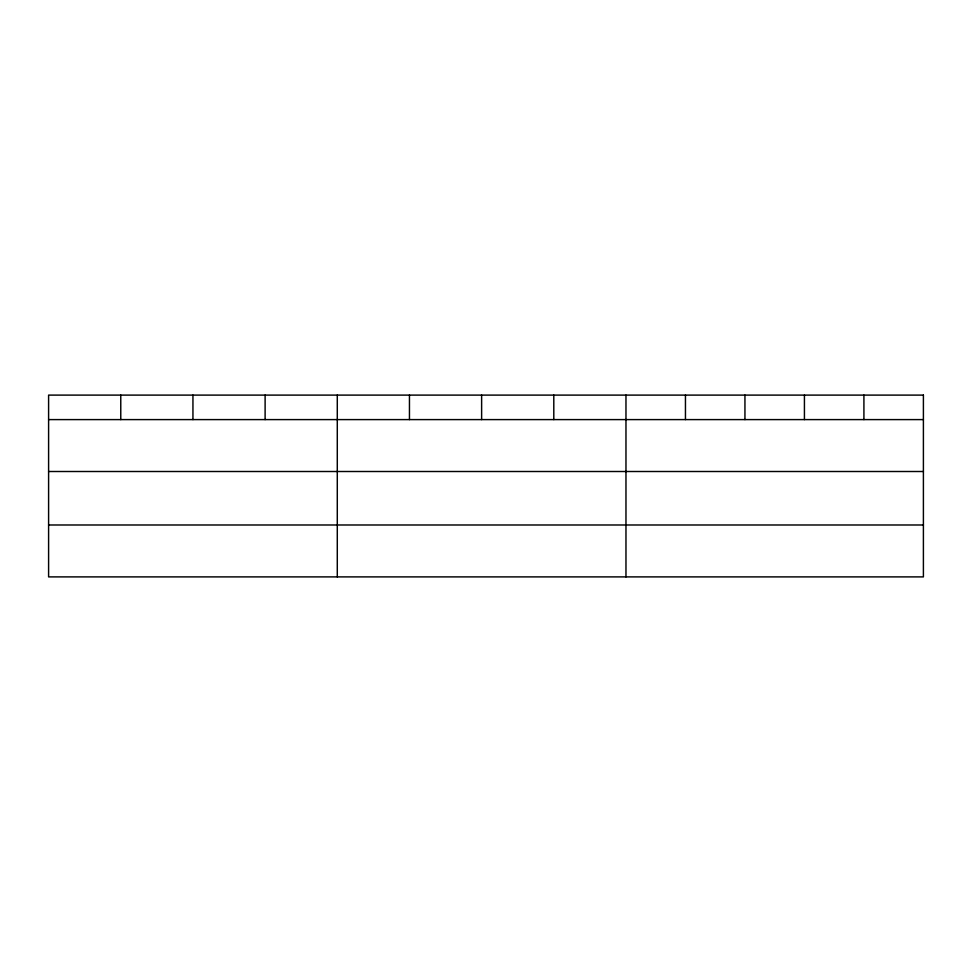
<?xml version="1.0" encoding="UTF-8"?>
<svg xmlns="http://www.w3.org/2000/svg" width="972" height="972" viewBox="0 0 972 972"><rect width="100%" height="100%" fill="white"/><g stroke="black" fill="none" stroke-linecap="round" stroke-linejoin="round"><path stroke-width="1.46" d="M48.6 419.6L923.4 419.6M48.6 471.505L923.4 471.505M48.6 524.989L923.4 524.989M863.914 395.106L863.914 419.6M804.427 395.106L804.427 419.6M744.941 395.106L744.941 419.6M685.454 395.106L685.454 419.6M625.968 395.106L625.968 576.894M553.797 395.106L553.797 419.6M481.626 395.106L481.626 419.6M409.455 395.106L409.455 419.6M337.284 395.106L337.284 576.894M265.113 395.106L265.113 419.6M192.942 395.106L192.942 419.6M120.771 395.106L120.771 419.6M923.4 395.106L48.6 395.106L48.6 576.894L923.4 576.894L923.4 395.106"/></g></svg>
